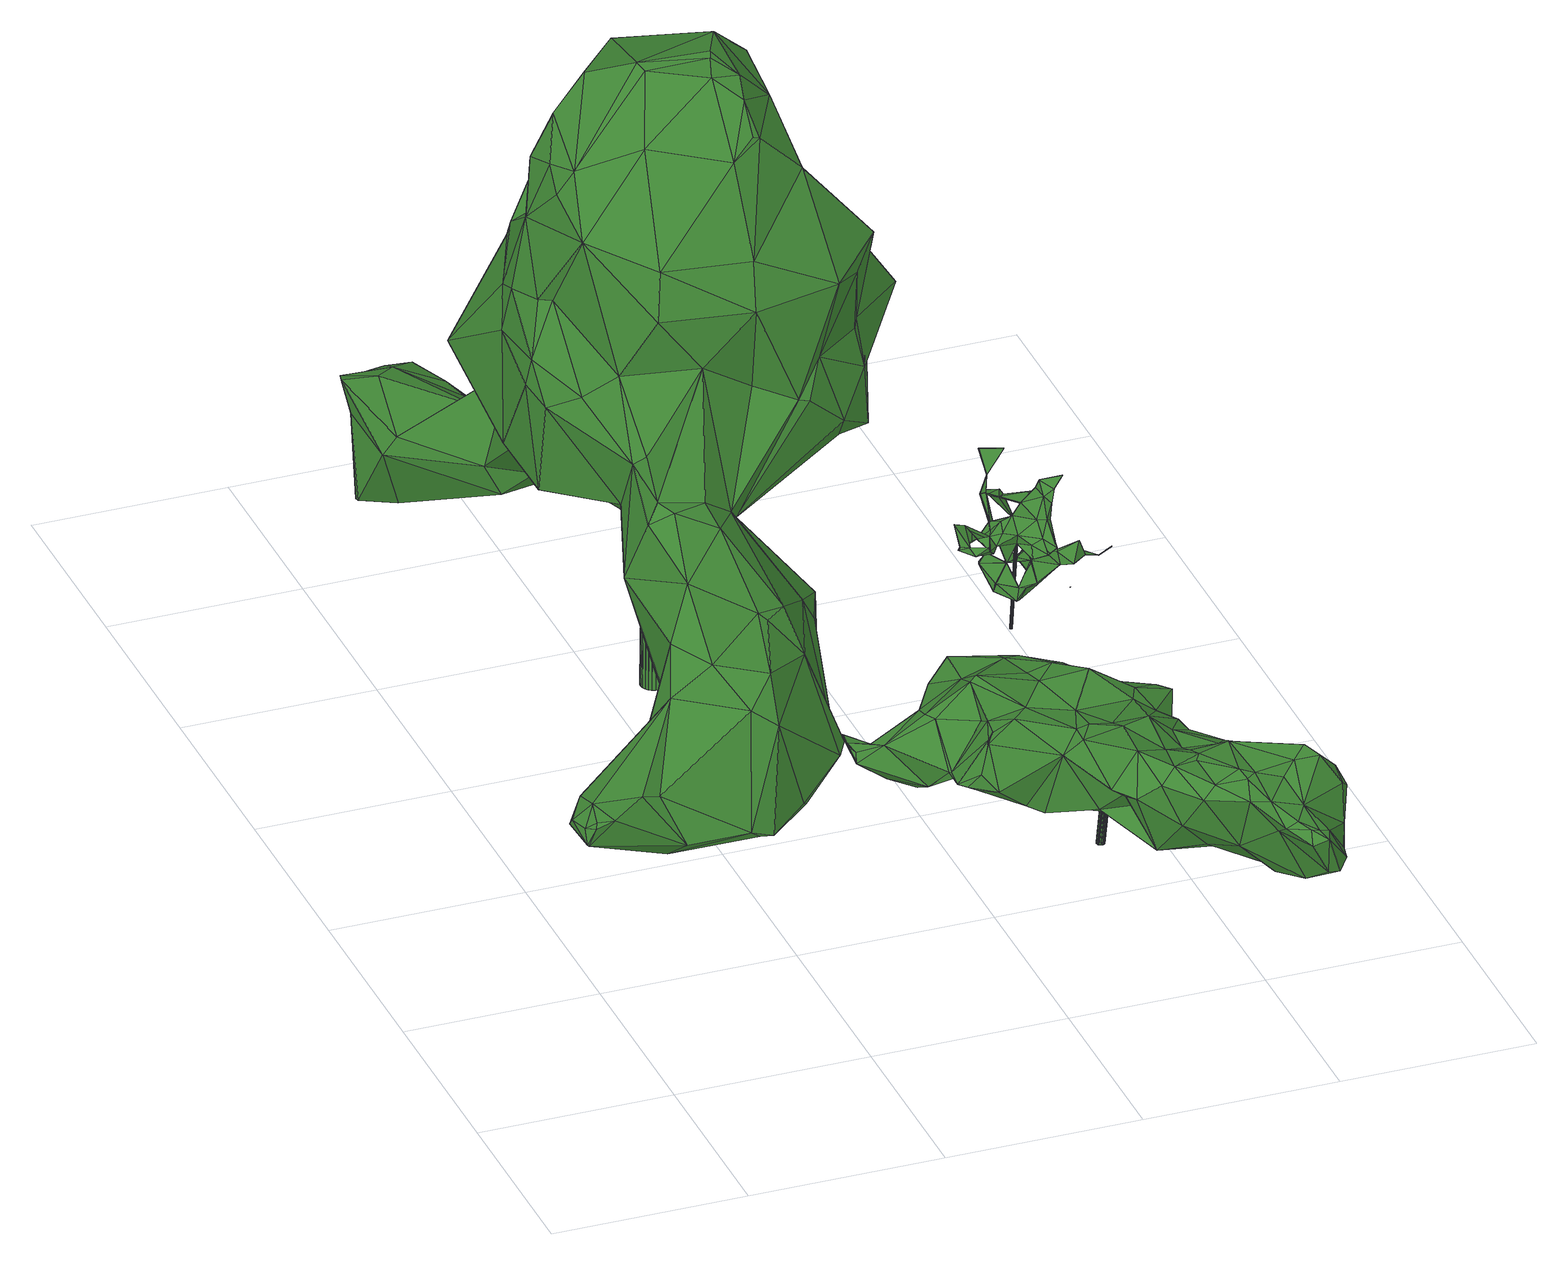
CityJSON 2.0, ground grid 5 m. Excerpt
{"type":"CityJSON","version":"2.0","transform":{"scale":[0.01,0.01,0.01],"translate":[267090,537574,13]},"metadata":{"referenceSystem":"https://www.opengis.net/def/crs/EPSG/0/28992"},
"CityObjects":{
"tree1":{"type":"SolitaryVegetationObject","attributes":{"gtid":238,"crown_width_m":14.92,"crown_median_z":19.28,"crown_r50_m":0.394,"crown_porosity":0.898,"trunk_H_m":5.96,"trunk_DBH_m":0.682,"trunk_radius_m":0.341,"trunk_base_height_m":13.32,"original_gtid":"238"},"geometry":[{"type":"Solid","lod":"3","boundaries":[[[[0,1,2]],[[3,4,5]],[[6,7,8]],[[9,10,11]],[[12,13,14]],[[14,3,12]],[[15,16,17]],[[18,19,20]],[[21,22,23]],[[24,25,26]],[[8,7,27]],[[28,29,30]],[[31,13,32]],[[33,26,32]],[[26,25,31]],[[34,35,20]],[[36,37,38]],[[39,40,41]],[[42,43,44]],[[45,46,47]],[[48,25,49]],[[50,18,20]],[[51,52,53]],[[5,4,54]],[[17,55,56]],[[57,58,59]],[[60,61,62]],[[32,63,33]],[[18,64,65]],[[65,19,18]],[[66,67,22]],[[21,66,22]],[[55,68,69]],[[57,59,70]],[[14,4,3]],[[31,4,14]],[[71,72,73]],[[74,75,58]],[[19,60,20]],[[48,76,54]],[[49,77,64]],[[78,74,71]],[[32,26,31]],[[79,61,80]],[[81,79,82]],[[50,5,76]],[[54,76,5]],[[75,74,78]],[[49,25,24]],[[83,84,85]],[[5,86,3]],[[87,88,89]],[[87,90,88]],[[91,88,90]],[[86,34,3]],[[92,3,34]],[[13,31,14]],[[93,94,95]],[[12,63,32]],[[96,63,12]],[[97,43,42]],[[86,5,50]],[[12,32,13]],[[98,94,93]],[[85,84,79]],[[85,79,99]],[[34,86,35]],[[86,50,20]],[[100,2,40]],[[101,102,103]],[[54,4,48]],[[31,25,4]],[[25,48,4]],[[104,105,106]],[[107,108,82]],[[81,61,79]],[[72,71,109]],[[110,58,57]],[[15,111,64]],[[49,64,48]],[[112,113,114]],[[74,58,110]],[[65,80,19]],[[115,82,84]],[[63,116,33]],[[117,44,67]],[[44,117,42]],[[118,119,52]],[[21,120,66]],[[121,105,104]],[[122,123,37]],[[16,77,24]],[[124,80,65]],[[76,48,125]],[[76,125,50]],[[65,64,111]],[[126,10,9]],[[50,125,18]],[[59,109,70]],[[18,125,64]],[[64,125,48]],[[16,15,77]],[[119,107,127]],[[26,33,69]],[[24,26,69]],[[69,128,55]],[[93,129,130]],[[93,95,129]],[[49,24,77]],[[67,66,131]],[[121,130,105]],[[132,97,42]],[[60,34,20]],[[64,77,15]],[[92,133,3]],[[17,68,55]],[[16,68,17]],[[53,52,119]],[[3,133,12]],[[43,134,135]],[[71,73,78]],[[75,78,73]],[[17,111,15]],[[51,118,52]],[[92,34,60]],[[58,75,136]],[[73,136,75]],[[62,92,60]],[[137,6,138]],[[19,61,60]],[[27,139,140]],[[141,97,132]],[[128,142,143]],[[144,142,128]],[[66,120,105]],[[120,21,145]],[[85,123,122]],[[72,136,73]],[[58,136,59]],[[59,136,72]],[[44,146,23]],[[44,23,22]],[[44,135,146]],[[92,62,147]],[[148,98,149]],[[150,151,152]],[[143,11,39]],[[124,99,79]],[[80,124,79]],[[127,53,119]],[[8,27,140]],[[153,101,103]],[[153,103,154]],[[152,153,154]],[[113,155,114]],[[145,106,120]],[[105,120,106]],[[156,145,21]],[[43,135,44]],[[89,157,158]],[[40,39,100]],[[37,123,38]],[[41,159,56]],[[41,56,143]],[[160,91,161]],[[37,154,122]],[[37,152,154]],[[146,135,134]],[[51,30,162]],[[51,162,118]],[[128,143,56]],[[67,44,22]],[[109,151,70]],[[82,163,107]],[[145,156,164]],[[145,164,106]],[[20,35,86]],[[17,165,65]],[[166,65,165]],[[8,167,168]],[[8,140,167]],[[169,170,171]],[[28,30,172]],[[24,68,16]],[[87,114,155]],[[40,2,1]],[[137,138,173]],[[168,6,8]],[[168,101,6]],[[28,172,174]],[[175,33,116]],[[169,171,134]],[[130,129,105]],[[127,176,53]],[[177,53,176]],[[30,51,178]],[[29,118,162]],[[179,180,181]],[[178,181,180]],[[126,9,90]],[[10,100,11]],[[21,182,156]],[[23,182,21]],[[159,41,1]],[[183,171,170]],[[83,154,115]],[[154,83,122]],[[85,122,83]],[[174,150,37]],[[112,184,185]],[[121,93,130]],[[98,93,149]],[[149,93,104]],[[104,93,121]],[[186,142,144]],[[179,139,27]],[[132,186,144]],[[187,132,144]],[[100,39,11]],[[103,115,154]],[[115,103,163]],[[157,89,88]],[[175,188,187]],[[29,162,30]],[[158,157,96]],[[69,68,24]],[[161,91,189]],[[189,91,170]],[[118,29,119]],[[116,160,190]],[[140,191,177]],[[100,10,38]],[[115,163,82]],[[128,56,55]],[[178,51,181]],[[51,53,181]],[[108,192,155]],[[113,108,155]],[[193,89,158]],[[194,193,158]],[[137,27,7]],[[160,195,157]],[[96,157,195]],[[100,38,2]],[[126,90,87]],[[196,23,197]],[[196,197,11]],[[150,152,37]],[[105,129,131]],[[46,151,150]],[[59,72,109]],[[127,107,176]],[[57,70,45]],[[161,169,97]],[[57,138,110]],[[198,199,200]],[[46,173,47]],[[179,173,46]],[[57,173,138]],[[47,173,57]],[[46,180,179]],[[180,46,150]],[[0,166,1]],[[180,150,174]],[[87,155,126]],[[19,80,61]],[[81,82,201]],[[107,168,176]],[[185,108,112]],[[89,193,114]],[[89,114,87]],[[11,197,202]],[[112,114,203]],[[153,152,200]],[[131,129,95]],[[96,12,133]],[[133,204,158]],[[194,158,204]],[[65,166,124]],[[142,186,143]],[[143,186,11]],[[74,205,71]],[[200,71,205]],[[2,38,123]],[[119,108,107]],[[137,7,6]],[[206,11,202]],[[206,202,183]],[[103,102,163]],[[168,102,101]],[[163,102,168]],[[168,107,163]],[[63,195,116]],[[134,202,197]],[[79,84,82]],[[36,28,174]],[[43,97,169]],[[36,174,37]],[[179,181,139]],[[40,1,41]],[[42,95,94]],[[128,187,144]],[[39,41,143]],[[117,67,131]],[[42,117,95]],[[187,141,132]],[[181,191,139]],[[181,177,191]],[[139,191,140]],[[101,153,199]],[[112,108,113]],[[6,101,199]],[[184,62,201]],[[184,201,185]],[[137,173,179]],[[192,207,126]],[[155,192,126]],[[199,153,200]],[[138,6,199]],[[148,208,98]],[[182,208,148]],[[209,158,96]],[[133,158,209]],[[133,209,96]],[[170,169,189]],[[148,164,182]],[[156,182,164]],[[161,97,190]],[[161,190,160]],[[99,124,123]],[[108,201,82]],[[190,188,116]],[[0,123,124]],[[99,123,85]],[[141,190,97]],[[105,131,66]],[[193,203,114]],[[193,194,203]],[[194,210,203]],[[132,94,186]],[[208,182,196]],[[23,196,182]],[[208,196,186]],[[186,196,11]],[[81,201,61]],[[180,172,178]],[[30,178,172]],[[174,172,180]],[[29,108,119]],[[116,195,160]],[[91,90,183]],[[91,183,170]],[[183,90,9]],[[33,175,69]],[[134,197,146]],[[23,146,197]],[[110,205,74]],[[110,198,205]],[[95,117,131]],[[211,212,210]],[[184,212,211]],[[132,42,94]],[[208,186,94]],[[208,94,98]],[[184,112,203]],[[211,62,184]],[[133,92,204]],[[147,204,92]],[[194,204,210]],[[147,210,204]],[[108,207,192]],[[179,27,137]],[[181,53,177]],[[128,175,187]],[[69,175,128]],[[167,176,168]],[[138,198,110]],[[109,71,200]],[[29,207,108]],[[46,45,151]],[[200,151,109]],[[47,57,45]],[[199,198,138]],[[38,207,36]],[[17,56,159]],[[200,152,151]],[[70,151,45]],[[148,149,164]],[[115,84,83]],[[175,116,188]],[[2,123,0]],[[43,169,134]],[[198,200,205]],[[11,206,9]],[[183,9,206]],[[96,195,63]],[[167,140,176]],[[177,176,140]],[[211,210,147]],[[147,62,211]],[[184,203,212]],[[203,210,212]],[[161,189,169]],[[38,10,207]],[[126,207,10]],[[36,207,28]],[[28,207,29]],[[160,157,88]],[[160,88,91]],[[0,124,166]],[[202,171,183]],[[202,134,171]],[[62,61,201]],[[108,185,201]],[[159,165,17]],[[1,165,159]],[[166,165,1]],[[17,65,111]],[[141,188,190]],[[187,188,141]],[[106,164,104]],[[149,104,164]],[[213,214,215]],[[213,215,216]],[[216,215,217]],[[216,217,218]],[[215,214,219]],[[215,219,217]],[[217,219,220]],[[217,220,218]],[[219,214,221]],[[219,221,220]],[[220,221,222]],[[220,222,218]],[[221,214,223]],[[221,223,222]],[[222,223,224]],[[222,224,218]],[[223,214,225]],[[223,225,224]],[[224,225,226]],[[224,226,218]],[[225,214,227]],[[225,227,226]],[[226,227,228]],[[226,228,218]],[[227,214,229]],[[227,229,228]],[[228,229,230]],[[228,230,218]],[[229,214,231]],[[229,231,230]],[[230,231,232]],[[230,232,218]],[[231,214,233]],[[231,233,232]],[[232,233,234]],[[232,234,218]],[[233,214,235]],[[233,235,234]],[[234,235,236]],[[234,236,218]],[[235,214,237]],[[235,237,236]],[[236,237,238]],[[236,238,218]],[[237,214,239]],[[237,239,238]],[[238,239,240]],[[238,240,218]],[[239,214,241]],[[239,241,240]],[[240,241,242]],[[240,242,218]],[[241,214,243]],[[241,243,242]],[[242,243,244]],[[242,244,218]],[[243,214,245]],[[243,245,244]],[[244,245,246]],[[244,246,218]],[[245,214,247]],[[245,247,246]],[[246,247,248]],[[246,248,218]],[[247,214,249]],[[247,249,248]],[[248,249,250]],[[248,250,218]],[[249,214,251]],[[249,251,250]],[[250,251,252]],[[250,252,218]],[[251,214,253]],[[251,253,252]],[[252,253,254]],[[252,254,218]],[[253,214,255]],[[253,255,254]],[[254,255,256]],[[254,256,218]],[[255,214,257]],[[255,257,256]],[[256,257,258]],[[256,258,218]],[[257,214,259]],[[257,259,258]],[[258,259,260]],[[258,260,218]],[[259,214,261]],[[259,261,260]],[[260,261,262]],[[260,262,218]],[[261,214,213]],[[261,213,262]],[[262,213,216]],[[262,216,218]]]]}]},
"tree2":{"type":"SolitaryVegetationObject","attributes":{"gtid":646,"crown_width_m":8.68,"crown_median_z":16.55,"crown_r50_m":0.311,"crown_porosity":0.9,"trunk_H_m":2.68,"trunk_DBH_m":0.215,"trunk_radius_m":0.107,"trunk_base_height_m":13.87,"original_gtid":"648"},"geometry":[{"type":"Solid","lod":"3","boundaries":[[[[263,264,265]],[[266,267,268]],[[269,270,271]],[[272,273,274]],[[275,272,274]],[[276,277,278]],[[279,280,272]],[[281,282,283]],[[284,285,286]],[[287,284,286]],[[288,280,279]],[[289,290,291]],[[289,292,290]],[[293,294,273]],[[295,296,290]],[[297,282,264]],[[298,268,267]],[[299,300,301]],[[302,263,265]],[[288,272,280]],[[303,304,292]],[[305,306,307]],[[308,309,310]],[[311,309,308]],[[312,313,314]],[[315,316,317]],[[318,319,320]],[[321,319,318]],[[322,323,324]],[[324,323,325]],[[326,272,327]],[[295,328,296]],[[293,295,329]],[[330,270,331]],[[332,333,334]],[[335,334,333]],[[336,337,338]],[[274,339,275]],[[296,328,340]],[[341,303,316]],[[341,316,307]],[[342,343,344]],[[296,340,291]],[[345,344,343]],[[345,343,305]],[[346,347,348]],[[349,297,350]],[[351,294,329]],[[272,293,273]],[[352,283,297]],[[282,297,283]],[[312,353,354]],[[339,355,327]],[[356,357,358]],[[292,359,303]],[[315,345,305]],[[360,361,362]],[[363,364,365]],[[366,367,368]],[[338,369,284]],[[277,367,370]],[[317,316,371]],[[372,373,368]],[[374,373,372]],[[335,374,299]],[[292,289,359]],[[375,362,376]],[[324,377,378]],[[379,380,337]],[[374,372,381]],[[358,357,382]],[[307,316,315]],[[315,317,383]],[[311,383,317]],[[269,350,384]],[[287,319,284]],[[289,340,385]],[[289,385,359]],[[348,386,387]],[[348,387,388]],[[348,347,386]],[[374,389,390]],[[391,390,389]],[[318,382,392]],[[318,301,382]],[[292,393,290]],[[394,339,331]],[[395,358,300]],[[301,300,358]],[[381,372,277]],[[381,276,299]],[[381,299,374]],[[379,337,336]],[[390,373,374]],[[368,373,366]],[[288,279,396]],[[375,397,362]],[[305,307,315]],[[306,398,399]],[[292,399,398]],[[393,292,398]],[[376,400,401]],[[402,401,400]],[[266,403,404]],[[405,406,377]],[[326,327,355]],[[355,394,407]],[[376,401,375]],[[408,377,324]],[[335,391,389]],[[409,360,391]],[[402,410,401]],[[401,410,375]],[[381,277,276]],[[264,411,285]],[[281,283,271]],[[352,297,349]],[[346,348,267]],[[271,412,281]],[[368,367,277]],[[368,277,372]],[[342,413,351]],[[369,338,337]],[[369,337,380]],[[395,278,370]],[[370,278,277]],[[290,393,414]],[[290,414,329]],[[299,276,300]],[[278,300,276]],[[294,351,413]],[[350,297,264]],[[278,395,300]],[[390,360,362]],[[332,334,286]],[[318,320,301]],[[308,415,416]],[[308,416,417]],[[334,320,287]],[[334,287,286]],[[361,325,323]],[[376,361,323]],[[322,376,323]],[[325,409,418]],[[379,419,380]],[[419,420,380]],[[288,327,272]],[[335,320,334]],[[289,291,340]],[[293,329,294]],[[421,422,419]],[[423,422,421]],[[359,403,303]],[[290,296,291]],[[340,328,407]],[[343,398,305]],[[404,419,379]],[[424,281,412]],[[371,303,403]],[[371,403,266]],[[274,273,294]],[[298,267,388]],[[266,346,267]],[[392,363,321]],[[310,415,308]],[[313,415,310]],[[294,424,274]],[[389,374,335]],[[391,360,390]],[[425,275,339]],[[392,357,378]],[[339,330,331]],[[331,421,394]],[[351,414,342]],[[342,426,343]],[[414,426,342]],[[336,346,379]],[[310,387,427]],[[321,318,392]],[[355,407,328]],[[298,388,317]],[[264,369,380]],[[264,380,420]],[[387,386,427]],[[312,314,418]],[[271,283,352]],[[265,264,428]],[[306,304,307]],[[391,333,353]],[[335,333,391]],[[329,414,351]],[[329,295,290]],[[352,349,271]],[[264,282,428]],[[356,358,429]],[[301,335,299]],[[301,320,335]],[[419,430,421]],[[279,431,275]],[[429,358,395]],[[310,309,387]],[[432,387,309]],[[285,411,286]],[[417,281,413]],[[391,353,409]],[[385,403,359]],[[303,371,316]],[[347,346,336]],[[272,326,293]],[[295,293,326]],[[328,326,355]],[[338,347,336]],[[377,364,378]],[[354,313,312]],[[387,432,388]],[[433,427,434]],[[324,325,435]],[[418,409,353]],[[418,353,312]],[[287,320,319]],[[430,407,421]],[[269,384,422]],[[305,398,306]],[[292,304,399]],[[306,399,304]],[[365,364,406]],[[317,432,309]],[[317,309,311]],[[420,422,384]],[[404,379,266]],[[408,435,436]],[[362,397,390]],[[417,282,281]],[[417,428,282]],[[284,369,285]],[[264,285,369]],[[324,435,408]],[[437,438,436]],[[437,436,418]],[[437,418,438]],[[436,435,418]],[[418,435,325]],[[308,439,344]],[[327,396,339]],[[425,339,396]],[[421,407,394]],[[423,421,331]],[[419,404,430]],[[420,350,264]],[[295,326,328]],[[370,367,429]],[[358,382,301]],[[388,267,348]],[[425,396,279]],[[425,279,275]],[[332,354,333]],[[438,314,313]],[[438,313,310]],[[438,418,314]],[[388,432,317]],[[440,332,286]],[[263,332,440]],[[325,361,409]],[[360,409,361]],[[428,417,416]],[[313,265,416]],[[313,354,265]],[[265,428,416]],[[332,265,354]],[[281,424,294]],[[410,397,375]],[[395,370,429]],[[344,345,311]],[[344,311,308]],[[386,441,427]],[[345,383,311]],[[345,315,383]],[[386,347,405]],[[266,379,346]],[[392,382,357]],[[430,404,442]],[[403,442,404]],[[385,442,403]],[[430,442,385]],[[385,340,407]],[[385,407,430]],[[424,412,274]],[[419,422,420]],[[390,397,373]],[[263,411,264]],[[330,271,270]],[[376,362,361]],[[350,269,349]],[[272,275,431]],[[272,431,279]],[[402,429,410]],[[319,363,365]],[[302,332,263]],[[302,265,332]],[[321,363,319]],[[284,319,365]],[[354,353,333]],[[378,363,392]],[[400,443,402]],[[376,322,400]],[[347,338,365]],[[365,406,347]],[[284,365,338]],[[378,400,322]],[[377,406,364]],[[378,322,324]],[[405,347,406]],[[341,304,303]],[[307,304,341]],[[416,415,313]],[[274,330,339]],[[317,268,298]],[[371,268,317]],[[274,412,330]],[[271,330,412]],[[327,288,396]],[[339,394,355]],[[371,266,268]],[[413,281,294]],[[440,411,263]],[[440,286,411]],[[342,344,439]],[[438,433,436]],[[433,434,436]],[[436,434,441]],[[427,441,434]],[[400,378,443]],[[356,429,443]],[[429,402,443]],[[386,405,441]],[[408,441,405]],[[408,436,441]],[[310,427,433]],[[310,433,438]],[[398,426,393]],[[414,393,426]],[[398,343,426]],[[350,420,384]],[[373,397,366]],[[410,429,397]],[[367,397,429]],[[366,397,367]],[[405,377,408]],[[417,439,308]],[[417,413,439]],[[342,439,413]],[[363,378,364]],[[443,357,356]],[[271,349,269]],[[422,270,269]],[[423,270,422]],[[331,270,423]],[[443,378,357]],[[444,445,446]],[[444,446,447]],[[447,446,448]],[[447,448,449]],[[446,445,450]],[[446,450,448]],[[448,450,451]],[[448,451,449]],[[450,445,452]],[[450,452,451]],[[451,452,453]],[[451,453,449]],[[452,445,454]],[[452,454,453]],[[453,454,455]],[[453,455,449]],[[454,445,456]],[[454,456,455]],[[455,456,457]],[[455,457,449]],[[456,445,458]],[[456,458,457]],[[457,458,459]],[[457,459,449]],[[458,445,460]],[[458,460,459]],[[459,460,461]],[[459,461,449]],[[460,445,462]],[[460,462,461]],[[461,462,463]],[[461,463,449]],[[462,445,464]],[[462,464,463]],[[463,464,465]],[[463,465,449]],[[464,445,466]],[[464,466,465]],[[465,466,467]],[[465,467,449]],[[466,445,468]],[[466,468,467]],[[467,468,469]],[[467,469,449]],[[468,445,470]],[[468,470,469]],[[469,470,471]],[[469,471,449]],[[470,445,472]],[[470,472,471]],[[471,472,473]],[[471,473,449]],[[472,445,474]],[[472,474,473]],[[473,474,475]],[[473,475,449]],[[474,445,476]],[[474,476,475]],[[475,476,477]],[[475,477,449]],[[476,445,478]],[[476,478,477]],[[477,478,479]],[[477,479,449]],[[478,445,480]],[[478,480,479]],[[479,480,481]],[[479,481,449]],[[480,445,482]],[[480,482,481]],[[481,482,483]],[[481,483,449]],[[482,445,484]],[[482,484,483]],[[483,484,485]],[[483,485,449]],[[484,445,486]],[[484,486,485]],[[485,486,487]],[[485,487,449]],[[486,445,488]],[[486,488,487]],[[487,488,489]],[[487,489,449]],[[488,445,490]],[[488,490,489]],[[489,490,491]],[[489,491,449]],[[490,445,492]],[[490,492,491]],[[491,492,493]],[[491,493,449]],[[492,445,444]],[[492,444,493]],[[493,444,447]],[[493,447,449]]]]}]},
"tree3":{"type":"SolitaryVegetationObject","attributes":{"gtid":596,"crown_width_m":2.95,"crown_median_z":16.4,"crown_r50_m":0.185,"crown_porosity":0.953,"trunk_H_m":2.51,"trunk_DBH_m":0.0628,"trunk_radius_m":0.0314,"trunk_base_height_m":13.89,"original_gtid":"598"},"geometry":[{"type":"Solid","lod":"3","boundaries":[[[[494,495,496]],[[497,498,499]],[[500,501,502]],[[503,501,500]],[[504,505,506]],[[507,508,509]],[[499,498,510]],[[511,512,509]],[[513,514,515]],[[516,517,518]],[[519,520,521]],[[522,523,524]],[[525,526,527]],[[509,528,529]],[[521,520,530]],[[531,532,495]],[[533,534,535]],[[504,536,505]],[[537,538,539]],[[540,541,504]],[[542,518,543]],[[498,497,544]],[[536,506,505]],[[545,546,547]],[[548,549,550]],[[504,541,536]],[[518,551,552]],[[553,537,554]],[[555,556,525]],[[557,558,559]],[[545,560,561]],[[548,550,562]],[[563,564,544]],[[565,566,567]],[[529,528,568]],[[569,570,571]],[[572,573,574]],[[540,570,569]],[[575,576,577]],[[578,576,575]],[[531,579,580]],[[508,578,528]],[[581,582,583]],[[584,547,546]],[[579,494,515]],[[585,501,586]],[[502,585,587]],[[588,589,590]],[[591,592,574]],[[593,592,591]],[[534,581,583]],[[594,569,516]],[[595,582,596]],[[568,589,597]],[[563,546,545]],[[519,521,598]],[[599,532,531]],[[571,600,601]],[[532,602,495]],[[575,577,603]],[[604,563,544]],[[605,539,606]],[[502,587,500]],[[503,607,608]],[[609,547,584]],[[610,545,611]],[[534,533,581]],[[612,608,568]],[[539,613,513]],[[595,613,539]],[[614,543,518]],[[601,600,614]],[[591,615,616]],[[582,526,525]],[[581,526,582]],[[617,618,521]],[[600,619,620]],[[515,514,621]],[[536,541,622]],[[556,623,525]],[[525,623,596]],[[544,497,604]],[[502,501,585]],[[520,572,624]],[[603,625,575]],[[603,626,625]],[[627,574,573]],[[540,594,541]],[[557,556,628]],[[519,573,520]],[[513,613,514]],[[619,600,629]],[[547,560,545]],[[571,630,600]],[[604,631,563]],[[604,610,631]],[[632,570,540]],[[572,574,562]],[[633,634,503]],[[508,634,633]],[[584,546,563]],[[568,597,565]],[[610,499,510]],[[635,606,636]],[[508,576,578]],[[543,553,558]],[[524,612,522]],[[509,529,511]],[[588,590,625]],[[588,625,637]],[[637,625,626]],[[638,511,529]],[[507,586,501]],[[630,639,640]],[[590,589,641]],[[564,563,510]],[[610,510,563]],[[642,640,639]],[[568,565,643]],[[642,639,504]],[[638,512,511]],[[636,606,553]],[[607,512,638]],[[534,527,560]],[[633,577,508]],[[626,577,633]],[[534,560,535]],[[638,529,527]],[[531,580,599]],[[508,528,509]],[[539,513,537]],[[494,537,513]],[[513,515,494]],[[644,593,591]],[[558,553,554]],[[504,506,642]],[[598,645,519]],[[574,548,562]],[[561,611,545]],[[530,617,521]],[[594,566,622]],[[646,592,561]],[[548,592,646]],[[556,557,623]],[[647,539,605]],[[589,567,516]],[[589,516,565]],[[500,607,503]],[[516,569,601]],[[499,610,604]],[[499,604,497]],[[554,648,558]],[[508,507,634]],[[501,634,507]],[[503,634,501]],[[648,602,621]],[[554,602,648]],[[649,619,629]],[[560,527,584]],[[649,629,630]],[[609,533,547]],[[557,650,542]],[[628,542,650]],[[628,650,557]],[[607,500,651]],[[522,644,591]],[[612,644,522]],[[606,538,553]],[[582,525,596]],[[553,538,537]],[[516,652,565]],[[645,653,523]],[[609,526,533]],[[494,579,495]],[[555,527,534]],[[640,517,516]],[[552,640,516]],[[543,620,654]],[[588,524,589]],[[558,542,543]],[[655,656,657]],[[655,658,656]],[[658,657,656]],[[607,638,608]],[[609,608,638]],[[495,579,531]],[[555,583,582]],[[534,583,555]],[[496,602,554]],[[495,602,496]],[[628,652,542]],[[541,594,622]],[[639,632,504]],[[630,632,639]],[[632,540,504]],[[529,608,527]],[[608,609,527]],[[571,570,630]],[[555,525,527]],[[542,652,518]],[[516,518,652]],[[528,578,589]],[[609,584,527]],[[547,533,535]],[[610,563,545]],[[611,631,610]],[[611,584,631]],[[563,631,584]],[[567,561,560]],[[547,535,560]],[[654,620,619]],[[591,523,522]],[[652,566,565]],[[591,574,549]],[[542,558,557]],[[590,641,575]],[[533,526,581]],[[609,638,526]],[[527,526,638]],[[657,658,655]],[[622,659,536]],[[589,523,660]],[[633,637,626]],[[644,612,568]],[[568,528,589]],[[616,573,519]],[[600,630,629]],[[530,550,617]],[[567,643,565]],[[577,626,603]],[[524,523,589]],[[560,643,567]],[[519,645,616]],[[537,494,496]],[[500,587,651]],[[651,587,586]],[[627,549,574]],[[537,496,554]],[[646,660,661]],[[591,549,615]],[[515,621,662]],[[515,662,579]],[[575,625,590]],[[637,524,588]],[[548,574,592]],[[589,663,641]],[[661,660,523]],[[514,559,621]],[[621,559,648]],[[647,652,628]],[[661,653,598]],[[579,532,580]],[[532,599,580]],[[608,529,568]],[[508,577,576]],[[614,552,601]],[[516,601,552]],[[518,552,614]],[[514,557,559]],[[561,592,593]],[[524,664,612]],[[649,630,552]],[[503,664,633]],[[600,620,614]],[[637,664,524]],[[633,664,637]],[[608,612,664]],[[608,664,503]],[[644,643,593]],[[593,643,561]],[[561,643,611]],[[611,643,584]],[[560,584,643]],[[568,643,644]],[[640,605,517]],[[640,642,605]],[[523,653,661]],[[648,559,558]],[[506,659,642]],[[536,659,506]],[[642,659,605]],[[514,665,623]],[[557,514,623]],[[520,573,572]],[[630,570,632]],[[561,666,646]],[[589,666,567]],[[660,666,589]],[[649,552,551]],[[614,620,543]],[[561,567,666]],[[622,566,659]],[[660,646,666]],[[594,540,569]],[[647,556,539]],[[628,556,647]],[[539,556,595]],[[595,556,582]],[[582,556,555]],[[665,596,623]],[[646,549,548]],[[598,521,618]],[[640,667,630]],[[551,518,635]],[[606,635,517]],[[517,635,518]],[[654,619,635]],[[635,619,649]],[[589,565,597]],[[605,606,517]],[[649,551,635]],[[543,636,553]],[[654,635,636]],[[654,636,543]],[[601,569,571]],[[573,618,627]],[[627,618,617]],[[624,562,550]],[[624,550,530]],[[573,616,618]],[[640,552,667]],[[630,667,552]],[[594,516,566]],[[646,661,615]],[[498,544,564]],[[598,615,661]],[[618,615,598]],[[616,615,618]],[[567,566,516]],[[615,549,646]],[[617,549,627]],[[659,566,605]],[[647,605,566]],[[647,566,652]],[[579,662,532]],[[616,645,591]],[[523,591,645]],[[530,520,624]],[[498,564,510]],[[507,512,586]],[[509,512,507]],[[572,562,624]],[[617,550,549]],[[651,586,512]],[[651,512,607]],[[665,514,613]],[[665,613,596]],[[595,596,613]],[[539,538,606]],[[598,653,645]],[[621,602,662]],[[532,662,602]],[[589,578,663]],[[663,578,575]],[[585,586,587]],[[663,575,641]],[[668,669,670]],[[668,670,671]],[[671,670,672]],[[671,672,673]],[[670,669,674]],[[670,674,672]],[[672,674,675]],[[672,675,673]],[[674,669,676]],[[674,676,675]],[[675,676,677]],[[675,677,673]],[[676,669,678]],[[676,678,677]],[[677,678,679]],[[677,679,673]],[[678,669,680]],[[678,680,679]],[[679,680,681]],[[679,681,673]],[[680,669,682]],[[680,682,681]],[[681,682,683]],[[681,683,673]],[[682,669,684]],[[682,684,683]],[[683,684,685]],[[683,685,673]],[[684,669,686]],[[684,686,685]],[[685,686,687]],[[685,687,673]],[[686,669,688]],[[686,688,687]],[[687,688,689]],[[687,689,673]],[[688,669,690]],[[688,690,689]],[[689,690,691]],[[689,691,673]],[[690,669,692]],[[690,692,691]],[[691,692,693]],[[691,693,673]],[[692,669,694]],[[692,694,693]],[[693,694,695]],[[693,695,673]],[[694,669,696]],[[694,696,695]],[[695,696,697]],[[695,697,673]],[[696,669,698]],[[696,698,697]],[[697,698,699]],[[697,699,673]],[[699,698,700]],[[699,700,673]],[[698,669,701]],[[698,701,700]],[[700,701,702]],[[700,702,673]],[[701,669,703]],[[701,703,702]],[[702,703,704]],[[702,704,673]],[[703,669,705]],[[703,705,704]],[[704,705,706]],[[704,706,673]],[[705,669,707]],[[705,707,706]],[[706,707,708]],[[706,708,673]],[[707,669,709]],[[707,709,708]],[[708,709,710]],[[708,710,673]],[[710,709,671]],[[710,671,673]],[[709,669,668]],[[709,668,671]]]]}]}
},
"vertices":[
[411,1713,915],[332,1840,963],[347,1783,860],[955,1892,1538],[870,2041,1647],[857,1833,1645],[569,801,483],[644,833,234],[773,931,285],[579,1926,607],[453,1864,587],[395,2126,550],[985,2137,1444],[947,2097,1562],[962,2067,1561],[406,1915,1449],[397,2023,1410],[367,1971,1278],[585,1748,1544],[567,1597,1292],[779,1665,1512],[300,2653,120],[393,2636,120],[460,2381,261],[574,2134,1542],[669,2199,1582],[707,2240,1549],[660,862,213],[616,1506,336],[844,1551,346],[723,1510,191],[876,2075,1626],[903,2283,1466],[674,2390,1257],[861,1708,1540],[844,1705,1547],[608,1520,434],[380,1343,628],[476,1621,656],[336,2042,620],[324,1858,886],[328,2029,942],[689,2575,296],[704,2482,324],[645,2559,239],[302,900,185],[356,937,188],[360,821,222],[635,1935,1670],[538,2033,1607],[784,1828,1655],[849,1379,161],[901,1424,189],[867,1343,191],[818,1926,1668],[430,2241,1102],[352,2088,1031],[269,755,218],[44,688,323],[35,794,328],[795,1572,1289],[788,1537,1168],[1014,1579,1176],[881,2280,1312],[434,1824,1473],[421,1733,1328],[430,2740,132],[472,2704,119],[498,2195,1165],[575,2355,1266],[95,839,351],[75,748,401],[34,771,352],[44,716,358],[109,684,382],[60,680,372],[806,1896,1668],[454,2017,1522],[66,691,382],[665,1573,1020],[555,1579,1165],[804,1609,922],[657,1358,745],[485,1283,819],[575,1315,811],[457,1324,832],[845,1771,1614],[962,1850,664],[957,2164,736],[1140,2007,841],[805,2003,701],[952,2263,625],[980,1738,1416],[338,2792,410],[456,2549,413],[495,2726,333],[1032,2130,1210],[757,2518,662],[284,2746,422],[511,1539,826],[355,1852,593],[563,842,606],[619,1011,646],[601,1028,660],[247,2850,370],[359,2883,323],[235,2769,141],[811,1286,509],[732,1522,621],[74,827,379],[303,714,257],[399,1850,1402],[1042,1620,770],[1040,1647,718],[1135,1705,696],[585,1241,779],[758,2326,1130],[636,2654,269],[912,1470,194],[896,1426,434],[277,2777,132],[355,2889,356],[424,1299,789],[476,1540,812],[483,1649,993],[644,1904,1662],[689,1811,626],[846,1302,443],[432,2271,1049],[472,2786,345],[412,2857,371],[509,2757,316],[605,2479,646],[1081,2012,1210],[634,2358,314],[637,2434,271],[40,687,328],[533,740,222],[472,729,247],[679,999,209],[737,959,206],[681,2506,684],[342,2324,787],[286,2283,779],[425,2340,842],[211,2703,123],[611,2405,264],[1162,1740,1199],[196,2762,420],[210,2805,406],[399,1113,416],[285,966,392],[372,1011,634],[435,893,628],[452,1109,728],[960,1790,668],[206,2674,135],[1026,2250,903],[1144,2019,992],[338,1988,1078],[1009,2271,884],[929,2340,607],[878,1503,210],[680,1066,641],[211,2736,341],[365,1887,1098],[392,1856,1107],[797,970,297],[698,974,556],[904,2311,566],[923,2284,583],[792,2242,600],[577,1400,253],[497,738,228],[467,1357,331],[644,2330,1143],[789,1020,289],[736,1066,246],[712,1437,172],[476,957,226],[518,1259,187],[665,1130,231],[231,2574,311],[779,2211,610],[980,1623,956],[935,1563,878],[495,2420,578],[561,2375,868],[597,2364,882],[926,2306,584],[743,2399,798],[712,1010,215],[682,1629,643],[1232,1982,860],[1308,1978,897],[863,2212,1103],[417,2385,346],[532,2343,325],[253,767,373],[504,817,529],[331,902,552],[905,1562,887],[586,2337,370],[1128,1708,851],[1141,1890,1154],[202,751,392],[638,2313,615],[675,1575,484],[258,2553,367],[1058,2025,1094],[1119,1742,969],[1090,1660,1147],[1105,1714,960],[659,1796,31],[625,1795,32],[658,1804,31],[672,1808,627],[671,1817,627],[638,1807,628],[654,1813,31],[667,1825,627],[649,1820,31],[662,1832,627],[641,1825,31],[654,1837,627],[633,1828,31],[646,1840,627],[624,1829,31],[637,1841,627],[616,1828,31],[628,1840,627],[607,1824,32],[620,1836,627],[600,1819,32],[613,1831,628],[595,1811,32],[608,1824,628],[592,1803,32],[605,1815,628],[591,1794,33],[604,1807,628],[592,1786,33],[605,1798,629],[596,1777,33],[609,1790,629],[601,1770,33],[614,1783,629],[609,1765,33],[621,1777,629],[617,1762,33],[630,1774,628],[626,1761,33],[639,1773,628],[635,1762,32],[647,1774,628],[643,1766,32],[655,1778,628],[650,1771,32],[662,1784,628],[655,1779,32],[668,1791,627],[658,1787,31],[671,1799,627],
[1324,414,367],[1199,560,403],[1272,510,266],[1363,821,463],[1463,781,412],[1451,871,382],[1059,692,401],[990,758,290],[983,700,290],[899,949,184],[956,896,178],[960,835,212],[799,889,280],[1632,27,359],[1672,24,369],[1640,60,384],[798,958,297],[804,1000,295],[1042,699,272],[1130,628,240],[1026,676,278],[1330,409,472],[1252,374,401],[1298,331,389],[1355,314,423],[805,1002,297],[1230,1082,381],[1207,1103,301],[1113,1112,386],[1294,1113,332],[967,930,182],[1108,852,250],[1070,1049,212],[1081,1114,330],[1059,620,297],[1534,825,380],[1583,129,355],[1587,89,381],[1528,174,421],[1385,439,302],[1366,1010,373],[1360,1029,325],[1470,1070,162],[1484,1077,217],[1515,1063,234],[1355,743,198],[1477,778,342],[1446,676,243],[1399,825,336],[1451,437,174],[1408,551,197],[1457,480,214],[1499,959,222],[1429,965,331],[1525,845,352],[1466,248,440],[1396,335,457],[1435,243,406],[1457,349,453],[1717,392,391],[1718,393,388],[1643,468,394],[1662,441,333],[1013,1004,310],[857,950,289],[1048,1071,346],[1118,985,195],[986,765,286],[997,886,364],[1361,360,218],[1473,321,234],[1401,293,315],[1525,237,265],[1343,613,433],[1288,623,436],[1346,548,461],[878,915,300],[1112,1110,388],[1422,971,325],[1255,878,169],[1391,980,185],[1332,871,181],[1413,954,190],[1437,722,418],[1419,568,461],[1477,672,406],[1025,648,336],[1048,661,409],[1179,843,171],[999,671,295],[1534,357,199],[1401,384,199],[987,967,346],[1640,246,427],[1570,252,450],[1579,168,415],[1261,1023,408],[1666,282,237],[1687,314,319],[1789,252,304],[1473,374,455],[1468,421,440],[1412,435,445],[1746,124,277],[1687,62,372],[1739,87,273],[1252,564,432],[1660,56,381],[1421,927,371],[1711,54,259],[1749,130,254],[1652,132,207],[1807,265,360],[1787,324,390],[1549,444,428],[1559,402,456],[1288,713,423],[1254,616,433],[1680,51,264],[1543,233,449],[1430,895,358],[1071,698,416],[1217,1005,420],[1519,637,393],[1524,693,359],[1562,792,380],[1606,213,191],[1675,236,197],[1610,272,178],[1533,264,461],[1279,1087,289],[983,916,363],[1618,92,394],[801,958,299],[1773,194,300],[1328,1060,282],[1350,1036,311],[1715,308,466],[1793,306,394],[1742,272,451],[1308,926,432],[1254,868,425],[1471,551,423],[1464,465,421],[1102,992,394],[1584,500,399],[1580,364,208],[1785,236,385],[1254,375,398],[1003,737,287],[1192,766,197],[1203,942,213],[1372,650,206],[1263,624,206],[1198,679,187],[1572,396,225],[1179,761,427],[1135,717,430],[1084,881,451],[1079,752,416],[1080,797,391],[1008,789,272],[809,921,291],[1282,963,248],[1520,636,390],[1172,612,220],[1654,151,399],[1102,891,459],[808,921,287],[1537,815,349],[1519,557,375],[1526,584,389],[1624,482,372],[1561,517,382],[1508,503,375],[1460,517,263],[1300,780,209],[1283,362,383],[1526,584,393],[1239,909,428],[1677,275,450],[1336,645,86],[1325,645,87],[1335,648,86],[1359,638,354],[1359,641,354],[1348,638,355],[1334,650,86],[1358,643,354],[1333,652,86],[1356,646,354],[1331,654,87],[1354,647,355],[1328,655,87],[1351,648,355],[1325,656,87],[1349,649,355],[1323,655,87],[1346,649,355],[1320,654,88],[1343,648,356],[1318,653,88],[1341,646,356],[1316,651,88],[1339,644,356],[1315,648,88],[1338,641,356],[1314,645,88],[1338,638,356],[1315,642,88],[1338,636,356],[1316,640,88],[1339,633,356],[1317,638,87],[1341,631,355],[1319,636,87],[1343,629,355],[1322,635,87],[1345,628,355],[1325,634,87],[1348,627,355],[1328,635,86],[1351,628,354],[1330,636,86],[1354,629,354],[1332,637,86],[1356,630,354],[1334,639,86],[1358,632,354],[1335,642,86],[1359,635,354],
[1656,1680,251],[1699,1648,242],[1665,1650,249],[1488,1730,537],[1437,1763,530],[1437,1761,530],[1561,1683,460],[1585,1645,451],[1607,1648,482],[1560,1649,434],[1453,1721,192],[1446,1753,209],[1489,1739,216],[1576,1639,416],[1564,1616,387],[1555,1679,395],[1436,1762,529],[1559,1711,415],[1558,1697,432],[1602,1668,267],[1602,1668,269],[1656,1680,252],[1473,1670,256],[1501,1672,262],[1520,1633,274],[1387,1558,380],[1344,1577,377],[1354,1559,360],[1445,1620,372],[1423,1604,350],[1480,1614,362],[1524,1753,321],[1504,1776,381],[1483,1745,394],[1521,1649,370],[1515,1687,403],[1326,1604,359],[1734,1654,255],[1699,1647,243],[1494,1775,398],[1456,1778,402],[1457,1778,403],[1446,1754,210],[1599,1662,264],[1565,1667,273],[1551,1705,258],[1413,1699,250],[1417,1710,250],[1522,1633,274],[1524,1597,231],[1488,1731,535],[1425,1723,428],[1439,1724,428],[1454,1749,406],[1357,1646,397],[1389,1645,354],[1331,1605,368],[1496,1602,221],[1479,1605,224],[1588,1616,256],[1621,1611,255],[1523,1752,321],[1553,1720,277],[1565,1667,275],[1588,1615,257],[1599,1662,266],[1453,1749,404],[1434,1686,369],[1329,1640,408],[1443,1725,477],[1438,1762,529],[1453,1680,326],[1473,1672,256],[1451,1680,326],[1479,1650,396],[1430,1631,230],[1426,1634,209],[1426,1632,209],[1329,1639,410],[1346,1577,377],[1358,1646,398],[1538,1561,324],[1534,1583,359],[1557,1555,345],[1518,1616,346],[1699,1649,243],[1734,1655,256],[1504,1778,381],[1523,1754,321],[1503,1777,380],[1440,1722,428],[1608,1649,482],[1595,1677,457],[1607,1650,482],[1505,1585,346],[1481,1622,336],[1499,1563,320],[1413,1625,367],[1389,1646,355],[1426,1655,364],[1415,1699,251],[1564,1749,274],[1571,1756,283],[1453,1652,383],[1390,1562,364],[1734,1654,257],[1473,1601,189],[1431,1630,231],[1665,1649,250],[1557,1554,344],[1488,1729,536],[1517,1696,259],[1535,1661,262],[1556,1697,432],[1515,1687,405],[1483,1745,396],[1443,1723,477],[1426,1722,428],[1479,1649,398],[1587,1728,295],[1479,1603,224],[1409,1590,340],[1390,1564,365],[1328,1604,359],[1354,1561,360],[1491,1630,173],[1496,1600,221],[1650,1651,292],[1442,1726,260],[1587,1728,296],[1330,1604,368],[1538,1561,325],[1557,1553,346],[1332,1604,368],[1530,1690,272],[1489,1630,173],[1426,1634,208],[1443,1724,477],[1443,1691,226],[1550,1600,399],[1576,1638,417],[1534,1624,211],[1536,1624,211],[1532,1583,359],[1559,1711,416],[1445,1691,227],[1473,1671,255],[1500,1564,320],[1489,1737,216],[1436,1686,370],[1452,1652,385],[1391,1563,365],[1389,1646,353],[1517,1696,261],[1622,1610,256],[1490,1630,175],[1535,1661,264],[1562,1684,460],[1501,1673,264],[1411,1590,340],[1535,1624,210],[1576,1512,256],[1575,1513,256],[1576,1513,255],[1576,1514,256],[1489,1738,217],[1423,1606,349],[1410,1590,339],[1665,1650,250],[1506,1585,345],[1533,1627,387],[1588,1728,296],[1426,1655,362],[1432,1630,230],[1478,1645,89],[1475,1645,89],[1478,1646,89],[1498,1661,340],[1498,1662,340],[1495,1661,340],[1478,1647,89],[1498,1663,340],[1477,1647,89],[1497,1664,340],[1476,1648,89],[1496,1664,340],[1475,1648,89],[1495,1664,340],[1474,1648,89],[1494,1664,340],[1473,1648,89],[1493,1664,340],[1473,1647,89],[1493,1663,340],[1472,1646,89],[1492,1662,341],[1472,1645,89],[1492,1661,341],[1472,1644,89],[1492,1660,341],[1472,1643,89],[1493,1660,341],[1473,1643,89],[1493,1659,341],[1474,1642,89],[1494,1658,341],[1495,1658,341],[1475,1642,89],[1496,1658,341],[1476,1642,89],[1496,1658,340],[1477,1642,89],[1497,1659,340],[1477,1643,89],[1498,1659,340],[1478,1644,89],[1498,1660,340]
]}
